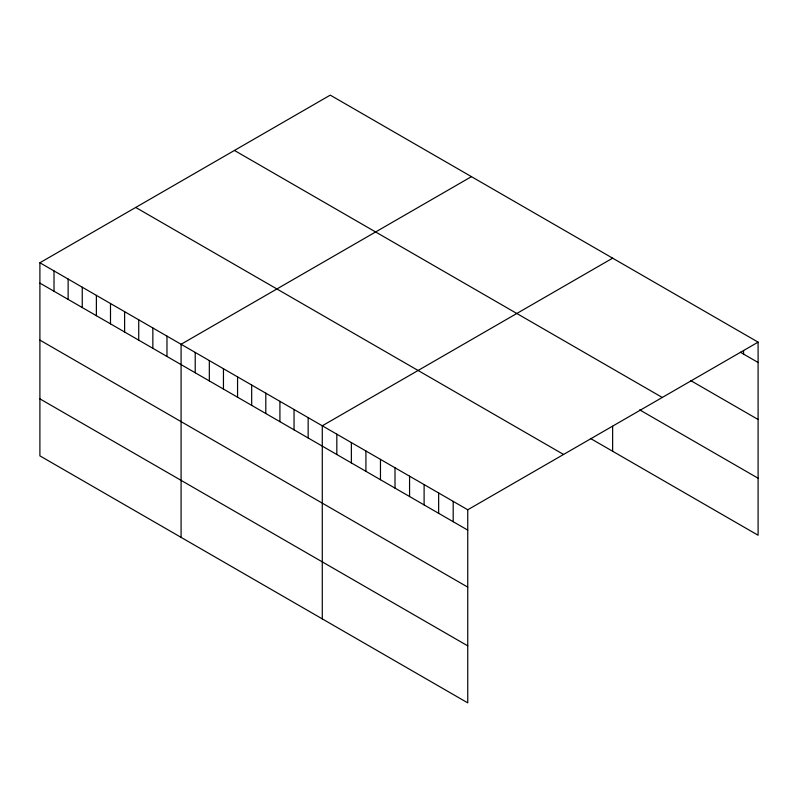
<?xml version="1.0" encoding="UTF-8"?>
<svg xmlns="http://www.w3.org/2000/svg" width="798" height="798" viewBox="0 0 798 798"><rect width="100%" height="100%" fill="white"/><g stroke="black" fill="none" stroke-linecap="round" stroke-linejoin="round"><path stroke-width="1.2" d="M39.9 262.761L467.748 509.782L467.748 702.868L39.9 455.858L39.9 262.761L330.252 95.132L758.1 342.143L758.1 535.239L590.45 438.441M471.448 176.647L181.086 344.277L181.086 537.373M612.635 258.163L322.282 425.793L322.282 618.889M467.748 509.782L758.1 342.143M740.434 352.277L758.1 362.482M690.559 380.496L758.1 419.489M234.442 150.453L662.28 397.464M639.647 409.843L758.1 478.221M135.72 207.45L563.558 454.461M39.9 283.1L467.748 530.111M39.9 340.108L467.748 587.129M39.9 398.85L467.748 645.861M743.556 350.492L743.556 354.083M612.635 426.312L612.635 451.249M453.194 501.383L453.194 521.712M438.651 492.984L438.651 513.314M424.107 484.586L424.107 504.915M409.564 476.187L409.564 496.526M395.01 467.788L395.01 488.127M380.466 459.389L380.466 479.728M365.923 450.99L365.923 471.329M351.369 442.591L351.369 462.93M336.826 434.192L336.826 454.531M308.158 417.643L308.158 437.982M294.043 409.494L294.043 429.823M279.918 401.344L279.918 421.673M265.804 393.185L265.804 413.524M251.679 385.035L251.679 405.374M237.565 376.885L237.565 397.224M223.45 368.736L223.45 389.065M209.325 360.586L209.325 380.915M195.211 352.427L195.211 372.766M166.972 336.128L166.972 356.467M152.847 327.978L152.847 348.317M138.732 319.828L138.732 340.157M124.618 311.669L124.618 332.008M110.493 303.519L110.493 323.858M96.378 295.37L96.378 315.709M82.254 287.22L82.254 307.559M68.139 279.071L68.139 299.4M54.015 270.921L54.015 291.25"/></g></svg>
